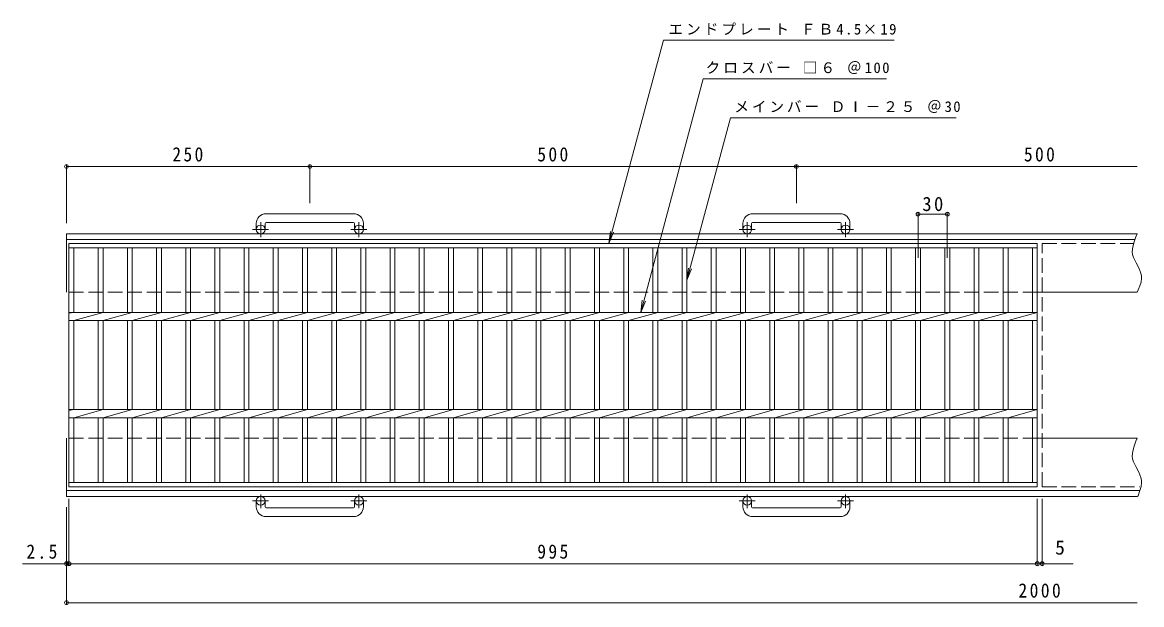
# Model space of a CAD drawing. Units: millimetres, scale not verified. Extents: x -860 to 876, y -685 to 573.
# Drawn here: x -860 to 290, y -25 to 573 of the extents above; entities that cross this region are included whole.
import ezdxf
from ezdxf.enums import TextEntityAlignment as Align

# ---------------------------------------------------------------- set-up
doc = ezdxf.new("R2010")
doc.units = ezdxf.units.MM
doc.header["$LTSCALE"] = 5
doc.header["$PDMODE"] = 32
doc.header["$PDSIZE"] = 4
doc.linetypes.add('CHAIN1', pattern=[8, 5, -1, 1, -1])
doc.linetypes.add('DASHED3', pattern=[4, 3, -1])
for name, color, linetype, lineweight in [('A-1_ピット', 2, 'Continuous', 9), ('A-2_蓋', 3, 'Continuous', 9), ('A-4_寸法', 7, 'Continuous', 9)]:
    doc.layers.add(name, color=color, linetype=linetype, lineweight=lineweight)
doc.styles.add('ＭＳ ゴシック', font='')
doc.styles.get('ＭＳ ゴシック').set_extended_font_data('MS Gothic')

msp = doc.modelspace()

# ---------------------------------------------------------------- linework, layer by layer
at = {"layer": 'A-1_ピット'}
for p, q in [((-519.865, 376.568), (-609.865, 376.568)), ((-19.864, 376.568), (-109.865, 376.568)), ((-619.865, 366.568), (-619.865, 360.468)), ((-610.865, 366.568), (-610.865, 360.468)), ((-609.865, 367.568), (-519.865, 367.568)), ((-518.865, 366.568), (-518.865, 360.468)), ((-509.865, 366.568), (-509.865, 360.468)), ((-119.865, 366.568), (-119.865, 360.468)), ((-110.865, 366.568), (-110.865, 360.468)), ((-109.865, 367.568), (-19.864, 367.568)), ((-18.864, 366.568), (-18.864, 360.468)), ((-9.865, 366.568), (-9.865, 360.468)), ((-814.865, 295.968), (-814.865, 355.968)), ((285.135, 355.968), (-814.865, 355.968)), ((282.814, 349.967), (-814.865, 349.967)), ((285.135, 295.968), (182.636, 295.968)), ((-814.865, 145.967), (-814.865, 85.968)), ((285.135, 145.967), (182.636, 145.967)), ((287.909, 91.968), (-814.865, 91.968)), ((285.135, 85.968), (-814.865, 85.968)), ((-619.865, 75.367), (-619.865, 81.467)), ((-610.865, 75.367), (-610.865, 81.467)), ((-518.865, 75.367), (-518.865, 81.467)), ((-509.865, 75.367), (-509.865, 81.467)), ((-119.865, 75.367), (-119.865, 81.467)), ((-110.865, 75.367), (-110.865, 81.467)), ((-18.864, 75.367), (-18.864, 81.467)), ((-9.865, 75.367), (-9.865, 81.467)), ((-609.865, 74.367), (-519.865, 74.367)), ((-109.865, 74.367), (-19.864, 74.367)), ((-519.865, 65.367), (-609.865, 65.367)), ((-19.864, 65.367), (-109.865, 65.367))]:
    msp.add_line(p, q, dxfattribs=at)
at = {"layer": 'A-1_ピット', "linetype": 'CHAIN1'}
for p, q in [((-607.202, 360.468), (-623.609, 360.468)), ((-615.365, 352.36), (-615.365, 367.958)), ((-506.202, 360.468), (-522.609, 360.468)), ((-514.365, 352.36), (-514.365, 367.958)), ((-107.202, 360.468), (-123.609, 360.468)), ((-115.365, 352.36), (-115.365, 367.958)), ((-6.201, 360.468), (-22.609, 360.468)), ((-14.365, 352.36), (-14.365, 367.958)), ((-607.202, 81.467), (-623.609, 81.467)), ((-615.365, 88.074), (-615.365, 73.977)), ((-506.202, 81.467), (-522.609, 81.467)), ((-514.365, 88.074), (-514.365, 73.977)), ((-107.202, 81.467), (-123.609, 81.467)), ((-115.365, 88.074), (-115.365, 73.977)), ((-6.201, 81.467), (-22.609, 81.467)), ((-14.365, 88.074), (-14.365, 73.977))]:
    msp.add_line(p, q, dxfattribs=at)
at = {"layer": 'A-1_ピット', "linetype": 'DASHED3'}
for p, q in [((182.636, 295.968), (-814.865, 295.968)), ((182.636, 145.967), (-814.865, 145.967))]:
    msp.add_line(p, q, dxfattribs=at)
at = {"layer": 'A-1_ピット'}
for points in [[(285.135, 355.968), (283.907, 352.941), (281.996, 347.739), (280.663, 342.586), (280.272, 337.512), (280.622, 334.617), (281.55, 331.485), (284.059, 326.166), (286.903, 320.89), (289.131, 315.587), (289.769, 312.471), (289.819, 310.216), (289.199, 306.281), (287.909, 302.302), (286.207, 298.297), (285.135, 295.968)], [(285.135, 145.967), (283.907, 142.94), (281.996, 137.739), (280.663, 132.586), (280.272, 127.511), (280.622, 124.617), (281.55, 121.485), (284.059, 116.166), (286.903, 110.89), (289.131, 105.587), (289.769, 102.471), (289.819, 100.216), (289.199, 96.281), (287.909, 92.302), (286.207, 86.796), (285.135, 85.967)]]:
    msp.add_lwpolyline(points, dxfattribs=at)
for centre in [(-615.365, 360.468), (-514.365, 360.468), (-115.365, 360.468), (-14.365, 360.468), (-615.365, 81.467), (-514.365, 81.467), (-115.365, 81.467), (-14.365, 81.467)]:
    msp.add_circle(centre, 4.5, dxfattribs=at)
for centre, radius, start, end in [((-609.865, 366.568), 10, 90, 180), ((-519.865, 366.568), 10, 0, 90), ((-109.865, 366.568), 10, 90, 180), ((-19.864, 366.568), 10, 0, 90), ((-609.865, 366.568), 1, 90, 180), ((-519.865, 366.568), 1, 0, 90), ((-109.865, 366.568), 1, 90, 180), ((-19.864, 366.568), 1, 0, 90), ((-609.865, 75.367), 10, 180, 270), ((-609.865, 75.367), 1, 180, 270), ((-519.865, 75.367), 10, 270, 0), ((-519.865, 75.367), 1, 270, 0), ((-109.865, 75.367), 10, 180, 270), ((-109.865, 75.367), 1, 180, 270), ((-19.864, 75.367), 10, 270, 0), ((-19.864, 75.367), 1, 270, 0)]:
    msp.add_arc(centre, radius, start, end, dxfattribs=at)
at = {"layer": 'A-2_蓋'}
for p, q in [((-812.365, 345.968), (182.636, 345.968)), ((-812.365, 95.968), (-812.365, 345.968)), ((182.636, 345.968), (182.636, 95.968)), ((-812.365, 341.468), (182.636, 341.468)), ((-807.365, 275.207), (-807.365, 341.468)), ((-782.364, 341.468), (-782.364, 275.207)), ((-777.365, 341.468), (-777.365, 275.207)), ((-752.365, 341.468), (-752.365, 275.207)), ((-747.364, 341.468), (-747.364, 275.207)), ((-722.365, 341.468), (-722.365, 275.207)), ((-717.365, 341.468), (-717.365, 275.207)), ((-692.364, 341.468), (-692.364, 275.207)), ((-687.365, 341.468), (-687.365, 275.207)), ((-662.365, 341.468), (-662.365, 275.207)), ((-657.364, 341.468), (-657.364, 275.207)), ((-632.364, 341.468), (-632.364, 275.207)), ((-627.365, 341.468), (-627.365, 275.207)), ((-602.364, 341.468), (-602.364, 275.207)), ((-597.365, 341.468), (-597.365, 275.207)), ((-572.365, 341.468), (-572.365, 275.207)), ((-567.365, 341.468), (-567.365, 275.207)), ((-542.365, 341.468), (-542.365, 275.207)), ((-537.365, 341.468), (-537.365, 275.207)), ((-512.364, 341.468), (-512.364, 275.207)), ((-507.365, 341.468), (-507.365, 275.207)), ((-482.365, 341.468), (-482.365, 275.207)), ((-477.364, 341.468), (-477.364, 275.207)), ((-452.365, 341.468), (-452.365, 275.207)), ((-447.365, 341.468), (-447.365, 275.207)), ((-422.365, 341.468), (-422.365, 275.207)), ((-417.365, 341.468), (-417.365, 275.207)), ((-392.364, 341.468), (-392.364, 275.207)), ((-387.365, 341.468), (-387.365, 275.207)), ((-362.364, 341.468), (-362.364, 275.207)), ((-357.365, 341.468), (-357.365, 275.207)), ((-332.365, 341.468), (-332.365, 275.207)), ((-327.365, 341.468), (-327.365, 275.207)), ((-302.365, 341.468), (-302.365, 275.207)), ((-297.365, 341.468), (-297.365, 275.207)), ((-272.364, 341.468), (-272.364, 275.207)), ((-267.365, 341.468), (-267.365, 275.207)), ((-242.365, 341.468), (-242.365, 275.207)), ((-237.365, 341.468), (-237.365, 275.207)), ((-212.364, 341.468), (-212.364, 275.207)), ((-207.365, 341.468), (-207.365, 275.207)), ((-182.365, 341.468), (-182.365, 275.207)), ((-177.365, 341.468), (-177.365, 275.207)), ((-152.364, 341.468), (-152.364, 275.207)), ((-147.365, 341.468), (-147.365, 275.207)), ((-122.364, 341.468), (-122.364, 275.207)), ((-117.365, 341.468), (-117.365, 275.207)), ((-92.365, 341.468), (-92.365, 275.207)), ((-87.365, 341.468), (-87.365, 275.207)), ((-62.364, 341.468), (-62.364, 275.207)), ((-57.365, 341.468), (-57.365, 275.207)), ((-32.364, 341.468), (-32.364, 275.207)), ((-27.364, 341.468), (-27.364, 275.207)), ((-2.365, 341.468), (-2.365, 275.207)), ((2.635, 341.468), (2.635, 275.207)), ((27.636, 341.468), (27.636, 275.207)), ((32.635, 341.468), (32.635, 275.207)), ((57.636, 341.468), (57.636, 275.207)), ((62.636, 341.468), (62.636, 275.207)), ((87.636, 341.468), (87.636, 275.207)), ((92.636, 341.468), (92.636, 275.207)), ((117.635, 341.468), (117.635, 275.207)), ((122.635, 341.468), (122.635, 275.207)), ((147.636, 341.468), (147.636, 275.207)), ((152.636, 341.468), (152.636, 275.207)), ((177.636, 341.468), (177.636, 275.207)), ((-812.365, 275.207), (182.636, 275.207)), ((-807.365, 275.207), (-812.365, 274.207)), ((-812.365, 266.728), (182.636, 266.728)), ((-777.365, 275.207), (-807.365, 266.728)), ((-807.365, 175.207), (-807.365, 266.728)), ((-782.364, 266.728), (-782.364, 175.207)), ((-747.364, 275.207), (-777.365, 266.728)), ((-777.365, 266.728), (-777.365, 175.207)), ((-752.365, 266.728), (-752.365, 175.207)), ((-717.365, 275.207), (-747.364, 266.728)), ((-747.364, 266.728), (-747.364, 175.207)), ((-722.365, 266.728), (-722.365, 175.207)), ((-687.365, 275.207), (-717.365, 266.728)), ((-717.365, 266.728), (-717.365, 175.207)), ((-692.364, 266.728), (-692.364, 175.207)), ((-657.364, 275.207), (-687.365, 266.728)), ((-687.365, 266.728), (-687.365, 175.207)), ((-662.365, 266.728), (-662.365, 175.207)), ((-627.365, 275.207), (-657.364, 266.728)), ((-657.364, 266.728), (-657.364, 175.207)), ((-632.364, 266.728), (-632.364, 175.207)), ((-597.365, 275.207), (-627.365, 266.728)), ((-627.365, 266.728), (-627.365, 175.207)), ((-602.364, 266.728), (-602.364, 175.207)), ((-567.364, 275.207), (-597.365, 266.728)), ((-597.365, 266.728), (-597.365, 175.207)), ((-572.365, 266.728), (-572.365, 175.207)), ((-537.365, 275.207), (-567.365, 266.728)), ((-567.365, 266.728), (-567.365, 175.207)), ((-542.365, 266.728), (-542.365, 175.207)), ((-507.365, 275.207), (-537.365, 266.728)), ((-537.365, 266.728), (-537.365, 175.207)), ((-512.364, 266.728), (-512.364, 175.207)), ((-477.364, 275.207), (-507.365, 266.728)), ((-507.365, 266.728), (-507.365, 175.207)), ((-482.365, 266.728), (-482.365, 175.207)), ((-447.365, 275.207), (-477.364, 266.728)), ((-477.364, 266.728), (-477.364, 175.207)), ((-452.365, 266.728), (-452.365, 175.207)), ((-417.365, 275.207), (-447.365, 266.728)), ((-447.365, 266.728), (-447.365, 175.207)), ((-422.365, 266.728), (-422.365, 175.207)), ((-387.365, 275.207), (-417.365, 266.728)), ((-417.365, 266.728), (-417.365, 175.207)), ((-392.364, 266.728), (-392.364, 175.207)), ((-357.364, 275.207), (-387.365, 266.728)), ((-387.365, 266.728), (-387.365, 175.207)), ((-362.364, 266.728), (-362.364, 175.207)), ((-327.364, 275.207), (-357.365, 266.728)), ((-357.365, 266.728), (-357.365, 175.207)), ((-332.365, 266.728), (-332.365, 175.207)), ((-297.365, 275.207), (-327.365, 266.728)), ((-327.365, 266.728), (-327.365, 175.207)), ((-302.365, 266.728), (-302.365, 175.207)), ((-267.365, 275.207), (-297.365, 266.728)), ((-297.365, 266.728), (-297.365, 175.207)), ((-272.364, 266.728), (-272.364, 175.207)), ((-237.365, 275.207), (-267.365, 266.728)), ((-267.365, 266.728), (-267.365, 175.207)), ((-242.365, 266.728), (-242.365, 175.207)), ((-207.365, 275.207), (-237.365, 266.728)), ((-237.365, 266.728), (-237.365, 175.207)), ((-212.364, 266.728), (-212.364, 175.207)), ((-177.365, 275.207), (-207.365, 266.728)), ((-207.365, 266.728), (-207.365, 175.207)), ((-182.365, 266.728), (-182.365, 175.207)), ((-147.365, 275.207), (-177.365, 266.728)), ((-177.365, 266.728), (-177.365, 175.207)), ((-152.364, 266.728), (-152.364, 175.207)), ((-117.364, 275.207), (-147.365, 266.728)), ((-147.365, 266.728), (-147.365, 175.207)), ((-122.364, 266.728), (-122.364, 175.207)), ((-87.364, 275.207), (-117.365, 266.728)), ((-117.365, 266.728), (-117.365, 175.207)), ((-92.365, 266.728), (-92.365, 175.207)), ((-57.365, 275.207), (-87.365, 266.728)), ((-87.365, 266.728), (-87.365, 175.207)), ((-62.364, 266.728), (-62.364, 175.207)), ((-27.364, 275.207), (-57.365, 266.728)), ((-57.365, 266.728), (-57.365, 175.207)), ((-32.364, 266.728), (-32.364, 175.207)), ((2.636, 275.207), (-27.364, 266.728)), ((-27.364, 266.728), (-27.364, 175.207)), ((-2.365, 266.728), (-2.365, 175.207)), ((32.635, 275.207), (2.635, 266.728)), ((2.635, 266.728), (2.635, 175.207)), ((27.636, 266.728), (27.636, 175.207)), ((62.636, 275.207), (32.635, 266.728)), ((32.635, 266.728), (32.635, 175.207)), ((57.636, 266.728), (57.636, 175.207)), ((92.636, 275.207), (62.636, 266.728)), ((62.636, 266.728), (62.636, 175.207)), ((87.636, 266.728), (87.636, 175.207)), ((122.636, 275.207), (92.636, 266.728)), ((92.636, 266.728), (92.636, 175.207)), ((117.635, 266.728), (117.635, 175.207)), ((152.636, 275.207), (122.635, 266.728)), ((122.635, 266.728), (122.635, 175.207)), ((147.636, 266.728), (147.636, 175.207)), ((182.636, 275.207), (152.636, 266.728)), ((152.636, 266.728), (152.636, 175.207)), ((177.636, 266.728), (177.636, 175.207)), ((-812.365, 175.207), (182.636, 175.207)), ((-807.365, 175.207), (-812.365, 174.207)), ((-777.365, 175.207), (-807.365, 166.727)), ((-747.364, 175.207), (-777.365, 166.727)), ((-717.365, 175.207), (-747.364, 166.727)), ((-687.365, 175.207), (-717.365, 166.727)), ((-657.364, 175.207), (-687.365, 166.727)), ((-627.365, 175.207), (-657.364, 166.727)), ((-597.365, 175.207), (-627.365, 166.727)), ((-567.364, 175.207), (-597.365, 166.727)), ((-537.365, 175.207), (-567.365, 166.727)), ((-507.365, 175.207), (-537.365, 166.727)), ((-477.364, 175.207), (-507.365, 166.727)), ((-447.365, 175.207), (-477.364, 166.727)), ((-417.365, 175.207), (-447.365, 166.727)), ((-387.365, 175.207), (-417.365, 166.727)), ((-357.364, 175.207), (-387.365, 166.727)), ((-327.364, 175.207), (-357.365, 166.727)), ((-297.365, 175.207), (-327.365, 166.727)), ((-267.365, 175.207), (-297.365, 166.727)), ((-237.365, 175.207), (-267.365, 166.727)), ((-207.365, 175.207), (-237.365, 166.727)), ((-177.365, 175.207), (-207.365, 166.727)), ((-147.365, 175.207), (-177.365, 166.727)), ((-117.364, 175.207), (-147.365, 166.727)), ((-87.364, 175.207), (-117.365, 166.727)), ((-57.365, 175.207), (-87.365, 166.727)), ((-27.364, 175.207), (-57.365, 166.727)), ((2.636, 175.207), (-27.364, 166.727)), ((32.635, 175.207), (2.635, 166.727)), ((62.636, 175.207), (32.635, 166.727)), ((92.636, 175.207), (62.636, 166.727)), ((122.636, 175.207), (92.636, 166.727)), ((152.636, 175.207), (122.635, 166.727)), ((182.636, 175.207), (152.636, 166.727)), ((-812.365, 166.727), (182.636, 166.727)), ((-807.365, 100.468), (-807.365, 166.727)), ((-782.364, 166.727), (-782.364, 100.468)), ((-777.365, 166.727), (-777.365, 100.468)), ((-752.365, 166.727), (-752.365, 100.468)), ((-747.364, 166.727), (-747.364, 100.468)), ((-722.365, 166.727), (-722.365, 100.468)), ((-717.365, 166.727), (-717.365, 100.468)), ((-692.364, 166.727), (-692.364, 100.468)), ((-687.365, 166.727), (-687.365, 100.468)), ((-662.365, 166.727), (-662.365, 100.468)), ((-657.364, 166.727), (-657.364, 100.468)), ((-632.364, 166.727), (-632.364, 100.468)), ((-627.365, 166.727), (-627.365, 100.468)), ((-602.364, 166.727), (-602.364, 100.468)), ((-597.365, 166.727), (-597.365, 100.468)), ((-572.365, 166.727), (-572.365, 100.468)), ((-567.365, 166.727), (-567.365, 100.468)), ((-542.365, 166.727), (-542.365, 100.468)), ((-537.365, 166.727), (-537.365, 100.468)), ((-512.364, 166.727), (-512.364, 100.468)), ((-507.365, 166.727), (-507.365, 100.468)), ((-482.365, 166.727), (-482.365, 100.468)), ((-477.364, 166.727), (-477.364, 100.468)), ((-452.365, 166.727), (-452.365, 100.468)), ((-447.365, 166.727), (-447.365, 100.468)), ((-422.365, 166.727), (-422.365, 100.468)), ((-417.365, 166.727), (-417.365, 100.468)), ((-392.364, 166.727), (-392.364, 100.468)), ((-387.365, 166.727), (-387.365, 100.468)), ((-362.364, 166.727), (-362.364, 100.468)), ((-357.365, 166.727), (-357.365, 100.468)), ((-332.365, 166.727), (-332.365, 100.468)), ((-327.365, 166.727), (-327.365, 100.468)), ((-302.365, 166.727), (-302.365, 100.468)), ((-297.365, 166.727), (-297.365, 100.468)), ((-272.364, 166.727), (-272.364, 100.468)), ((-267.365, 166.727), (-267.365, 100.468)), ((-242.365, 166.727), (-242.365, 100.468)), ((-237.365, 166.727), (-237.365, 100.468)), ((-212.364, 166.727), (-212.364, 100.468)), ((-207.365, 166.727), (-207.365, 100.468)), ((-182.365, 166.727), (-182.365, 100.468)), ((-177.365, 166.727), (-177.365, 100.468)), ((-152.364, 166.727), (-152.364, 100.468)), ((-147.365, 166.727), (-147.365, 100.468)), ((-122.364, 166.727), (-122.364, 100.468)), ((-117.365, 166.727), (-117.365, 100.468)), ((-92.365, 166.727), (-92.365, 100.468)), ((-87.365, 166.727), (-87.365, 100.468)), ((-62.364, 166.727), (-62.364, 100.468)), ((-57.365, 166.727), (-57.365, 100.468)), ((-32.364, 166.727), (-32.364, 100.468)), ((-27.364, 166.727), (-27.364, 100.468)), ((-2.365, 166.727), (-2.365, 100.468)), ((2.635, 166.727), (2.635, 100.468)), ((27.636, 166.727), (27.636, 100.468)), ((32.635, 166.727), (32.635, 100.468)), ((57.636, 166.727), (57.636, 100.468)), ((62.636, 166.727), (62.636, 100.468)), ((87.636, 166.727), (87.636, 100.468)), ((92.636, 166.727), (92.636, 100.468)), ((117.635, 166.727), (117.635, 100.468)), ((122.635, 166.727), (122.635, 100.468)), ((147.636, 166.727), (147.636, 100.468)), ((152.636, 166.727), (152.636, 100.468)), ((177.636, 166.727), (177.636, 100.468)), ((182.636, 100.468), (-812.365, 100.468)), ((182.636, 95.968), (-812.365, 95.968))]:
    msp.add_line(p, q, dxfattribs=at)
at = {"layer": 'A-2_蓋', "linetype": 'DASHED3'}
for p, q in [((187.636, 95.968), (187.636, 345.968)), ((187.636, 345.968), (281.538, 345.968)), ((187.636, 95.968), (287.909, 95.968))]:
    msp.add_line(p, q, dxfattribs=at)
at = {"layer": 'A-4_寸法'}
for p, q in [((-224.865, 275.207), (-160.594, 515.068)), ((-160.594, 515.068), (27.517, 515.068)), ((-177.365, 308.338), (-132.689, 475.068)), ((-132.689, 475.068), (99.217, 475.068)), ((-814.865, 366.968), (-814.865, 426.568)), ((-564.865, 387.568), (-564.865, 426.568)), ((-64.864, 387.568), (-64.864, 426.568)), ((-814.865, 425.068), (285.135, 425.068)), ((60.136, 331.116), (60.136, 377.563)), ((60.136, 376.063), (90.136, 376.063)), ((90.136, 377.563), (90.136, 331.116)), ((-257.49, 345.968), (-255.858, 358.361)), ((-257.49, 345.968), (-252.706, 357.516)), ((-177.365, 308.338), (-175.733, 320.731)), ((-177.365, 308.338), (-172.581, 319.886)), ((-224.865, 275.207), (-223.233, 287.6)), ((-224.865, 275.207), (-220.081, 286.756)), ((-812.365, 83.468), (-812.365, 15.367)), ((182.636, 83.468), (182.636, 15.367)), ((187.636, 83.468), (187.636, 15.367)), ((-814.865, 74.968), (-814.865, -24.633)), ((-860.211, 16.867), (219.555, 16.867)), ((-814.865, -23.133), (285.135, -23.133))]:
    msp.add_line(p, q, dxfattribs=at)
msp.add_lwpolyline([(-257.49, 345.968), (-201.462, 555.068), (35.485, 555.068)], dxfattribs=at)
for p in [(-814.865, 425.068), (-564.865, 425.068), (-64.864, 425.068), (60.136, 376.063), (90.136, 376.063), (-814.865, 16.867), (-812.365, 16.867), (182.636, 16.867), (187.636, 16.867), (-814.865, -23.133)]:
    msp.add_point(p, dxfattribs=at)

# ---------------------------------------------------------------- texts
at = {"layer": 'A-4_寸法', "color": 2, "style": 'ＭＳ ゴシック'}
msp.add_text('5', height=14.66, dxfattribs=at).set_placement((200.984, 21.867), align=Align.BOTTOM_LEFT)
at = {"layer": 'A-4_寸法', "char_height": 11, "attachment_point": 7, "style": 'ＭＳ ゴシック'}
for s, insert in [('\\T1.21;エンドプレート\\~ＦＢ4.5×19', (-196.369, 560.068)), ('\\T1.21;クロスバー\\~□６\\~＠100', (-158.125, 520.068)), ('\\T1.2;メインバー\\~ＤⅠ－２５\\~＠30', (-128.645, 480.068))]:
    msp.add_mtext(s, dxfattribs=dict(at, insert=insert))
at = {"layer": 'A-4_寸法', "color": 2, "char_height": 14.66, "attachment_point": 7, "style": 'ＭＳ ゴシック'}
for s, insert in [('\\T1.27;\\W0.9;250', (-706.115, 430.068)), ('\\T1.27;\\W0.9;500', (-331.115, 430.068)), ('\\T1.27;\\W0.9;500', (168.886, 430.068)), ('\\T1.27;\\W0.95;30', (64.511, 379.063)), ('\\T1.27;\\W0.9;2.5', (-856.078, 21.867)), ('\\T1.27;\\W0.9;995', (-331.115, 21.867)), ('\\T1.28;\\W0.9;2000', (163.261, -18.133))]:
    msp.add_mtext(s, dxfattribs=dict(at, insert=insert))

doc.saveas('drawing.dxf')
